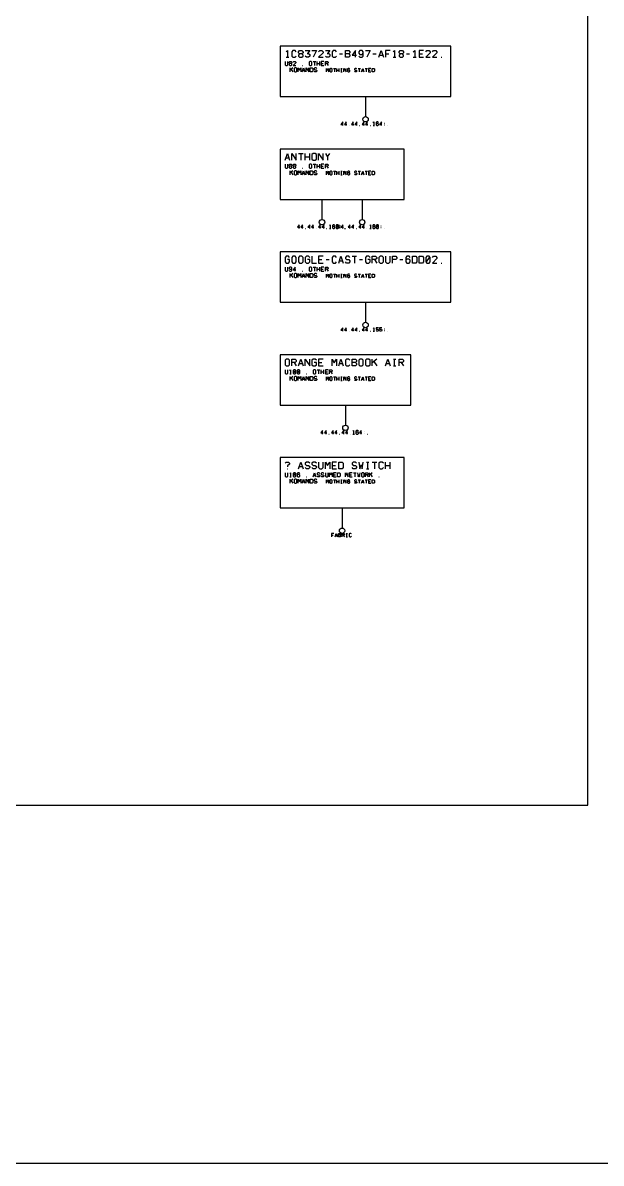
# Model space of a CAD drawing. Header units: millimetres. Extents: x 10 to 2534, y 10 to 1372.
# Drawn here: x 1199 to 1544, y 10 to 690 of the extents above; entities that cross this region are included whole.
import ezdxf

# ---------------------------------------------------------------- set-up
doc = ezdxf.new("R2010")
doc.units = ezdxf.units.MM
for name, color, linetype, lineweight in [('DEVICE', 7, 'CONTINUOUS', 25), ('GROUP', 6, 'CONTINUOUS', 25), ('LABEL', 8, 'CONTINUOUS', 25), ('PANE', 250, 'CONTINUOUS', 25), ('POINT', 4, 'CONTINUOUS', 25), ('PORT_BUS', 5, 'CONTINUOUS', 25), ('SHEET', 7, 'CONTINUOUS', 25)]:
    doc.layers.add(name, color=color, linetype=linetype, lineweight=lineweight)

msp = doc.modelspace()

# ---------------------------------------------------------------- linework, layer by layer
at = {"layer": 'DEVICE'}
for points in [[(1352.2, 646.4), (1454.2, 646.4), (1454.2, 676.4), (1352.2, 676.4)], [(1352.2, 585), (1426.2, 585), (1426.2, 615), (1352.2, 615)], [(1352.2, 523.6), (1454.2, 523.6), (1454.2, 553.6), (1352.2, 553.6)], [(1352.2, 462.2), (1430.2, 462.2), (1430.2, 492.2), (1352.2, 492.2)], [(1352.2, 400.8), (1426.2, 400.8), (1426.2, 430.8), (1352.2, 430.8)]]:
    msp.add_lwpolyline(points, close=True, dxfattribs=at)
at = {"layer": 'GROUP'}
msp.add_lwpolyline([(24, 223.4), (1535.9, 223.4), (1535.9, 1327.2), (24, 1327.2)], close=True, dxfattribs=at)
at = {"layer": 'LABEL'}
for points in [[(1355.2, 667.4), (1355.2, 665.4), (1355.6, 665), (1356.4, 665), (1356.8, 665.4), (1356.8, 667.4)], [(1355.733333, 673), (1356.533333, 673.8), (1356.533333, 669.8)], [(1355.733333, 669.8), (1357.333333, 669.8)], [(1358, 666.2), (1357.6, 666.6), (1357.6, 667), (1358, 667.4), (1358.8, 667.4), (1359.2, 667), (1359.2, 666.6), (1358.8, 666.2), (1358, 666.2), (1357.6, 665.8), (1357.6, 665.4), (1358, 665), (1358.8, 665), (1359.2, 665.4), (1359.2, 665.8), (1358.8, 666.2)], [(1361.866667, 673.133333), (1361.2, 673.8), (1359.866667, 673.8), (1359.2, 673.133333), (1359.2, 670.466667), (1359.866667, 669.8), (1361.2, 669.8), (1361.866667, 670.466667)], [(1360, 667), (1360.4, 667.4), (1361.2, 667.4), (1361.6, 667), (1361.6, 666.6), (1360, 665), (1361.6, 665)], [(1363.866667, 671.8), (1363.2, 672.466667), (1363.2, 673.133333), (1363.866667, 673.8), (1365.2, 673.8), (1365.866667, 673.133333), (1365.866667, 672.466667), (1365.2, 671.8), (1363.866667, 671.8), (1363.2, 671.133333), (1363.2, 670.466667), (1363.866667, 669.8), (1365.2, 669.8), (1365.866667, 670.466667), (1365.866667, 671.133333), (1365.2, 671.8)], [(1367.2, 673.8), (1369.866667, 673.8), (1368.533333, 672.066667)], [(1368.266667, 672.066667), (1369.2, 672.066667), (1369.866667, 671.4), (1369.866667, 670.466667), (1369.2, 669.8), (1367.866667, 669.8), (1367.2, 670.466667)], [(1370, 665), (1370.8, 665), (1371.2, 665.4), (1371.2, 667), (1370.8, 667.4), (1370, 667.4), (1369.6, 667), (1369.6, 665.4), (1370, 665)], [(1371.2, 673.8), (1373.866667, 673.8), (1372, 669.8)], [(1372, 667.4), (1373.6, 667.4)], [(1372.8, 667.4), (1372.8, 665)], [(1374.4, 665), (1374.4, 667.4)], [(1375.2, 673.133333), (1375.866667, 673.8), (1377.2, 673.8), (1377.866667, 673.133333), (1377.866667, 672.466667), (1375.2, 669.8), (1377.866667, 669.8)], [(1376, 665), (1376, 667.4)], [(1378.4, 667.4), (1376.8, 667.4), (1376.8, 665), (1378.4, 665)], [(1379.2, 673.8), (1381.866667, 673.8), (1380.533333, 672.066667)], [(1380.266667, 672.066667), (1381.2, 672.066667), (1381.866667, 671.4), (1381.866667, 670.466667), (1381.2, 669.8), (1379.866667, 669.8), (1379.2, 670.466667)], [(1379.2, 665), (1379.2, 667.4), (1380.4, 667.4), (1380.8, 667), (1380.8, 666.6), (1380.4, 666.2), (1379.2, 666.2)], [(1385.866667, 673.133333), (1385.2, 673.8), (1383.866667, 673.8), (1383.2, 673.133333), (1383.2, 670.466667), (1383.866667, 669.8), (1385.2, 669.8), (1385.866667, 670.466667)], [(1387.6, 671.8), (1389.466667, 671.8)], [(1391.2, 669.8), (1391.2, 673.8), (1393.2, 673.8), (1393.866667, 673.133333), (1393.866667, 672.466667), (1393.2, 671.8), (1391.2, 671.8)], [(1393.2, 671.8), (1393.866667, 671.133333), (1393.866667, 670.466667), (1393.2, 669.8), (1391.2, 669.8)], [(1397.2, 669.8), (1397.2, 673.8), (1395.2, 671), (1397.866667, 671)], [(1399.2, 670.466667), (1399.866667, 669.8), (1401.2, 669.8), (1401.866667, 670.466667), (1401.866667, 673.133333), (1401.2, 673.8), (1399.866667, 673.8), (1399.2, 673.133333), (1399.2, 672.2), (1399.866667, 671.533333), (1401.2, 671.533333), (1401.866667, 672.2)], [(1403.2, 673.8), (1405.866667, 673.8), (1404, 669.8)], [(1407.6, 671.8), (1409.466667, 671.8)], [(1411.2, 669.8), (1412.533333, 673.8), (1413.866667, 669.8)], [(1411.666667, 671.133333), (1413.4, 671.133333)], [(1417.866667, 673.8), (1415.2, 673.8), (1415.2, 669.8)], [(1415.2, 671.8), (1417.2, 671.8)], [(1419.733333, 673), (1420.533333, 673.8), (1420.533333, 669.8)], [(1419.733333, 669.8), (1421.333333, 669.8)], [(1423.866667, 671.8), (1423.2, 672.466667), (1423.2, 673.133333), (1423.866667, 673.8), (1425.2, 673.8), (1425.866667, 673.133333), (1425.866667, 672.466667), (1425.2, 671.8), (1423.866667, 671.8), (1423.2, 671.133333), (1423.2, 670.466667), (1423.866667, 669.8), (1425.2, 669.8), (1425.866667, 670.466667), (1425.866667, 671.133333), (1425.2, 671.8)], [(1427.6, 671.8), (1429.466667, 671.8)], [(1431.733333, 673), (1432.533333, 673.8), (1432.533333, 669.8)], [(1431.733333, 669.8), (1433.333333, 669.8)], [(1437.866667, 673.8), (1435.2, 673.8), (1435.2, 669.8), (1437.866667, 669.8)], [(1435.2, 671.8), (1437.2, 671.8)], [(1439.2, 673.133333), (1439.866667, 673.8), (1441.2, 673.8), (1441.866667, 673.133333), (1441.866667, 672.466667), (1439.2, 669.8), (1441.866667, 669.8)], [(1443.2, 673.133333), (1443.866667, 673.8), (1445.2, 673.8), (1445.866667, 673.133333), (1445.866667, 672.466667), (1443.2, 669.8), (1445.866667, 669.8)], [(1448.4, 669.8), (1448.666667, 669.8)], [(1365.52, 665), (1365.68, 665)], [(1374.4, 666.2), (1376, 666.2)], [(1376.8, 666.2), (1378, 666.2)], [(1380, 666.2), (1380.8, 665)], [(1389.55, 629.1), (1389.55, 631.2), (1388.5, 629.73), (1389.9, 629.73)], [(1391.65, 629.1), (1391.65, 631.2), (1390.6, 629.73), (1392, 629.73)], [(1393.33, 629.1), (1393.47, 629.1)], [(1395.85, 629.1), (1395.85, 631.2), (1394.8, 629.73), (1396.2, 629.73)], [(1397.95, 629.1), (1397.95, 631.2), (1396.9, 629.73), (1398.3, 629.73)], [(1399.63, 629.1), (1399.77, 629.1)], [(1402.15, 629.1), (1402.15, 631.2), (1401.1, 629.73), (1402.5, 629.73)], [(1404.25, 629.1), (1404.25, 631.2), (1403.2, 629.73), (1404.6, 629.73)], [(1405.93, 629.1), (1406.07, 629.1)], [(1407.68, 630.78), (1408.1, 631.2), (1408.1, 629.1)], [(1407.68, 629.1), (1408.52, 629.1)], [(1410.9, 630.85), (1410.55, 631.2), (1409.85, 631.2), (1409.5, 630.85), (1409.5, 629.45), (1409.85, 629.1), (1410.55, 629.1), (1410.9, 629.45), (1410.9, 629.94), (1410.55, 630.29), (1409.85, 630.29), (1409.5, 629.94)], [(1412.65, 629.1), (1412.65, 631.2), (1411.6, 629.73), (1413, 629.73)], [(1414.33, 630.57), (1414.47, 630.57)], [(1414.33, 629.52), (1414.47, 629.52)], [(1416.43, 629.1), (1416.57, 629.1)], [(1355.2, 608.4), (1356.533333, 612.4), (1357.866667, 608.4)], [(1355.2, 606), (1355.2, 604), (1355.6, 603.6), (1356.4, 603.6), (1356.8, 604), (1356.8, 606)], [(1355.666667, 609.733333), (1357.4, 609.733333)], [(1358, 604.8), (1357.6, 605.2), (1357.6, 605.6), (1358, 606), (1358.8, 606), (1359.2, 605.6), (1359.2, 605.2), (1358.8, 604.8), (1358, 604.8), (1357.6, 604.4), (1357.6, 604), (1358, 603.6), (1358.8, 603.6), (1359.2, 604), (1359.2, 604.4), (1358.8, 604.8)], [(1359.2, 608.4), (1359.2, 612.4), (1361.866667, 608.4), (1361.866667, 612.4)], [(1360.4, 604.8), (1360, 605.2), (1360, 605.6), (1360.4, 606), (1361.2, 606), (1361.6, 605.6), (1361.6, 605.2), (1361.2, 604.8), (1360.4, 604.8), (1360, 604.4), (1360, 604), (1360.4, 603.6), (1361.2, 603.6), (1361.6, 604), (1361.6, 604.4), (1361.2, 604.8)], [(1363.2, 612.4), (1365.866667, 612.4)], [(1364.533333, 612.4), (1364.533333, 608.4)], [(1367.2, 608.4), (1367.2, 612.4)], [(1367.2, 610.4), (1369.866667, 610.4)], [(1370, 603.6), (1370.8, 603.6), (1371.2, 604), (1371.2, 605.6), (1370.8, 606), (1370, 606), (1369.6, 605.6), (1369.6, 604), (1370, 603.6)], [(1369.866667, 608.4), (1369.866667, 612.4)], [(1371.866667, 608.4), (1373.2, 608.4), (1373.866667, 609.066667), (1373.866667, 611.733333), (1373.2, 612.4), (1371.866667, 612.4), (1371.2, 611.733333), (1371.2, 609.066667), (1371.866667, 608.4)], [(1372, 606), (1373.6, 606)], [(1372.8, 606), (1372.8, 603.6)], [(1374.4, 603.6), (1374.4, 606)], [(1375.2, 608.4), (1375.2, 612.4), (1377.866667, 608.4), (1377.866667, 612.4)], [(1376, 603.6), (1376, 606)], [(1378.4, 606), (1376.8, 606), (1376.8, 603.6), (1378.4, 603.6)], [(1379.2, 612.4), (1380.533333, 610.4), (1381.866667, 612.4)], [(1379.2, 603.6), (1379.2, 606), (1380.4, 606), (1380.8, 605.6), (1380.8, 605.2), (1380.4, 604.8), (1379.2, 604.8)], [(1380.533333, 610.4), (1380.533333, 608.4)], [(1365.52, 603.6), (1365.68, 603.6)], [(1374.4, 604.8), (1376, 604.8)], [(1376.8, 604.8), (1378, 604.8)], [(1380, 604.8), (1380.8, 603.6)], [(1363.55, 567.7), (1363.55, 569.8), (1362.5, 568.33), (1363.9, 568.33)], [(1365.65, 567.7), (1365.65, 569.8), (1364.6, 568.33), (1366, 568.33)], [(1367.33, 567.7), (1367.47, 567.7)], [(1369.85, 567.7), (1369.85, 569.8), (1368.8, 568.33), (1370.2, 568.33)], [(1371.95, 567.7), (1371.95, 569.8), (1370.9, 568.33), (1372.3, 568.33)], [(1373.63, 567.7), (1373.77, 567.7)], [(1376.15, 567.7), (1376.15, 569.8), (1375.1, 568.33), (1376.5, 568.33)], [(1378.25, 567.7), (1378.25, 569.8), (1377.2, 568.33), (1378.6, 568.33)], [(1379.93, 567.7), (1380.07, 567.7)], [(1381.68, 569.38), (1382.1, 569.8), (1382.1, 567.7)], [(1381.68, 567.7), (1382.52, 567.7)], [(1384.9, 569.45), (1384.55, 569.8), (1383.85, 569.8), (1383.5, 569.45), (1383.5, 568.05), (1383.85, 567.7), (1384.55, 567.7), (1384.9, 568.05), (1384.9, 568.54), (1384.55, 568.89), (1383.85, 568.89), (1383.5, 568.54)], [(1385.95, 567.7), (1386.65, 567.7), (1387, 568.05), (1387, 569.45), (1386.65, 569.8), (1385.95, 569.8), (1385.6, 569.45), (1385.6, 568.05), (1385.95, 567.7)], [(1385.81, 568.12), (1386.79, 569.38)], [(1387.55, 567.7), (1387.55, 569.8), (1386.5, 568.33), (1387.9, 568.33)], [(1388.33, 569.17), (1388.47, 569.17)], [(1388.33, 568.12), (1388.47, 568.12)], [(1389.65, 567.7), (1389.65, 569.8), (1388.6, 568.33), (1390, 568.33)], [(1390.43, 567.7), (1390.57, 567.7)], [(1391.33, 567.7), (1391.47, 567.7)], [(1393.85, 567.7), (1393.85, 569.8), (1392.8, 568.33), (1394.2, 568.33)], [(1395.95, 567.7), (1395.95, 569.8), (1394.9, 568.33), (1396.3, 568.33)], [(1397.63, 567.7), (1397.77, 567.7)], [(1400.15, 567.7), (1400.15, 569.8), (1399.1, 568.33), (1400.5, 568.33)], [(1402.25, 567.7), (1402.25, 569.8), (1401.2, 568.33), (1402.6, 568.33)], [(1403.93, 567.7), (1404.07, 567.7)], [(1405.68, 569.38), (1406.1, 569.8), (1406.1, 567.7)], [(1405.68, 567.7), (1406.52, 567.7)], [(1408.9, 569.45), (1408.55, 569.8), (1407.85, 569.8), (1407.5, 569.45), (1407.5, 568.05), (1407.85, 567.7), (1408.55, 567.7), (1408.9, 568.05), (1408.9, 568.54), (1408.55, 568.89), (1407.85, 568.89), (1407.5, 568.54)], [(1409.95, 567.7), (1410.65, 567.7), (1411, 568.05), (1411, 569.45), (1410.65, 569.8), (1409.95, 569.8), (1409.6, 569.45), (1409.6, 568.05), (1409.95, 567.7)], [(1409.81, 568.12), (1410.79, 569.38)], [(1412.33, 569.17), (1412.47, 569.17)], [(1412.33, 568.12), (1412.47, 568.12)], [(1414.43, 567.7), (1414.57, 567.7)], [(1357.866667, 550.333333), (1357.2, 551), (1355.866667, 551), (1355.2, 550.333333), (1355.2, 547.666667), (1355.866667, 547), (1357.2, 547), (1357.866667, 547.666667), (1357.866667, 549), (1356.533333, 549)], [(1359.866667, 547), (1361.2, 547), (1361.866667, 547.666667), (1361.866667, 550.333333), (1361.2, 551), (1359.866667, 551), (1359.2, 550.333333), (1359.2, 547.666667), (1359.866667, 547)], [(1363.866667, 547), (1365.2, 547), (1365.866667, 547.666667), (1365.866667, 550.333333), (1365.2, 551), (1363.866667, 551), (1363.2, 550.333333), (1363.2, 547.666667), (1363.866667, 547)], [(1369.866667, 550.333333), (1369.2, 551), (1367.866667, 551), (1367.2, 550.333333), (1367.2, 547.666667), (1367.866667, 547), (1369.2, 547), (1369.866667, 547.666667), (1369.866667, 549), (1368.533333, 549)], [(1371.2, 551), (1371.2, 547), (1373.866667, 547)], [(1377.866667, 551), (1375.2, 551), (1375.2, 547), (1377.866667, 547)], [(1375.2, 549), (1377.2, 549)], [(1379.6, 549), (1381.466667, 549)], [(1385.866667, 550.333333), (1385.2, 551), (1383.866667, 551), (1383.2, 550.333333), (1383.2, 547.666667), (1383.866667, 547), (1385.2, 547), (1385.866667, 547.666667)], [(1387.2, 547), (1388.533333, 551), (1389.866667, 547)], [(1387.666667, 548.333333), (1389.4, 548.333333)], [(1393.866667, 550.333333), (1393.2, 551), (1391.866667, 551), (1391.2, 550.333333), (1391.2, 549.666667), (1391.866667, 549), (1393.2, 549), (1393.866667, 548.333333), (1393.866667, 547.666667), (1393.2, 547), (1391.866667, 547), (1391.2, 547.666667)], [(1395.2, 551), (1397.866667, 551)], [(1396.533333, 551), (1396.533333, 547)], [(1399.6, 549), (1401.466667, 549)], [(1405.866667, 550.333333), (1405.2, 551), (1403.866667, 551), (1403.2, 550.333333), (1403.2, 547.666667), (1403.866667, 547), (1405.2, 547), (1405.866667, 547.666667), (1405.866667, 549), (1404.533333, 549)], [(1407.2, 547), (1407.2, 551), (1409.2, 551), (1409.866667, 550.333333), (1409.866667, 549.666667), (1409.2, 549), (1407.2, 549)], [(1408.533333, 549), (1409.866667, 547)], [(1411.866667, 547), (1413.2, 547), (1413.866667, 547.666667), (1413.866667, 550.333333), (1413.2, 551), (1411.866667, 551), (1411.2, 550.333333), (1411.2, 547.666667), (1411.866667, 547)], [(1415.2, 551), (1415.2, 547.666667), (1415.866667, 547), (1417.2, 547), (1417.866667, 547.666667), (1417.866667, 551)], [(1419.2, 547), (1419.2, 551), (1421.2, 551), (1421.866667, 550.333333), (1421.866667, 549.666667), (1421.2, 549), (1419.2, 549)], [(1423.6, 549), (1425.466667, 549)], [(1429.866667, 550.333333), (1429.2, 551), (1427.866667, 551), (1427.2, 550.333333), (1427.2, 547.666667), (1427.866667, 547), (1429.2, 547), (1429.866667, 547.666667), (1429.866667, 548.6), (1429.2, 549.266667), (1427.866667, 549.266667), (1427.2, 548.6)], [(1431.2, 547), (1431.2, 551), (1433.2, 551), (1433.866667, 550.333333), (1433.866667, 547.666667), (1433.2, 547), (1431.2, 547)], [(1435.2, 547), (1435.2, 551), (1437.2, 551), (1437.866667, 550.333333), (1437.866667, 547.666667), (1437.2, 547), (1435.2, 547)], [(1439.866667, 547), (1441.2, 547), (1441.866667, 547.666667), (1441.866667, 550.333333), (1441.2, 551), (1439.866667, 551), (1439.2, 550.333333), (1439.2, 547.666667), (1439.866667, 547)], [(1439.6, 547.8), (1441.466667, 550.2)], [(1443.2, 550.333333), (1443.866667, 551), (1445.2, 551), (1445.866667, 550.333333), (1445.866667, 549.666667), (1443.2, 547), (1445.866667, 547)], [(1448.4, 547), (1448.666667, 547)], [(1355.2, 544.6), (1355.2, 542.6), (1355.6, 542.2), (1356.4, 542.2), (1356.8, 542.6), (1356.8, 544.6)], [(1357.6, 542.6), (1358, 542.2), (1358.8, 542.2), (1359.2, 542.6), (1359.2, 544.2), (1358.8, 544.6), (1358, 544.6), (1357.6, 544.2), (1357.6, 543.64), (1358, 543.24), (1358.8, 543.24), (1359.2, 543.64)], [(1361.2, 542.2), (1361.2, 544.6), (1360, 542.92), (1361.6, 542.92)], [(1365.52, 542.2), (1365.68, 542.2)], [(1370, 542.2), (1370.8, 542.2), (1371.2, 542.6), (1371.2, 544.2), (1370.8, 544.6), (1370, 544.6), (1369.6, 544.2), (1369.6, 542.6), (1370, 542.2)], [(1372, 544.6), (1373.6, 544.6)], [(1372.8, 544.6), (1372.8, 542.2)], [(1374.4, 542.2), (1374.4, 544.6)], [(1374.4, 543.4), (1376, 543.4)], [(1376, 542.2), (1376, 544.6)], [(1378.4, 544.6), (1376.8, 544.6), (1376.8, 542.2), (1378.4, 542.2)], [(1376.8, 543.4), (1378, 543.4)], [(1379.2, 542.2), (1379.2, 544.6), (1380.4, 544.6), (1380.8, 544.2), (1380.8, 543.8), (1380.4, 543.4), (1379.2, 543.4)], [(1380, 543.4), (1380.8, 542.2)], [(1389.55, 506.3), (1389.55, 508.4), (1388.5, 506.93), (1389.9, 506.93)], [(1391.65, 506.3), (1391.65, 508.4), (1390.6, 506.93), (1392, 506.93)], [(1393.33, 506.3), (1393.47, 506.3)], [(1395.85, 506.3), (1395.85, 508.4), (1394.8, 506.93), (1396.2, 506.93)], [(1397.95, 506.3), (1397.95, 508.4), (1396.9, 506.93), (1398.3, 506.93)], [(1399.63, 506.3), (1399.77, 506.3)], [(1402.15, 506.3), (1402.15, 508.4), (1401.1, 506.93), (1402.5, 506.93)], [(1404.25, 506.3), (1404.25, 508.4), (1403.2, 506.93), (1404.6, 506.93)], [(1405.93, 506.3), (1406.07, 506.3)], [(1407.68, 507.98), (1408.1, 508.4), (1408.1, 506.3)], [(1407.68, 506.3), (1408.52, 506.3)], [(1410.9, 508.4), (1409.5, 508.4), (1409.5, 507.42), (1410.55, 507.42), (1410.9, 507.07), (1410.9, 506.65), (1410.55, 506.3), (1409.85, 506.3), (1409.5, 506.65)], [(1413, 508.4), (1411.6, 508.4), (1411.6, 507.42), (1412.65, 507.42), (1413, 507.07), (1413, 506.65), (1412.65, 506.3), (1411.95, 506.3), (1411.6, 506.65)], [(1414.33, 507.77), (1414.47, 507.77)], [(1414.33, 506.72), (1414.47, 506.72)], [(1416.43, 506.3), (1416.57, 506.3)], [(1355.866667, 485.6), (1357.2, 485.6), (1357.866667, 486.266667), (1357.866667, 488.933333), (1357.2, 489.6), (1355.866667, 489.6), (1355.2, 488.933333), (1355.2, 486.266667), (1355.866667, 485.6)], [(1359.2, 485.6), (1359.2, 489.6), (1361.2, 489.6), (1361.866667, 488.933333), (1361.866667, 488.266667), (1361.2, 487.6), (1359.2, 487.6)], [(1360.533333, 487.6), (1361.866667, 485.6)], [(1363.2, 485.6), (1364.533333, 489.6), (1365.866667, 485.6)], [(1363.666667, 486.933333), (1365.4, 486.933333)], [(1367.2, 485.6), (1367.2, 489.6), (1369.866667, 485.6), (1369.866667, 489.6)], [(1373.866667, 488.933333), (1373.2, 489.6), (1371.866667, 489.6), (1371.2, 488.933333), (1371.2, 486.266667), (1371.866667, 485.6), (1373.2, 485.6), (1373.866667, 486.266667), (1373.866667, 487.6), (1372.533333, 487.6)], [(1377.866667, 489.6), (1375.2, 489.6), (1375.2, 485.6), (1377.866667, 485.6)], [(1375.2, 487.6), (1377.2, 487.6)], [(1383.2, 485.6), (1383.2, 489.6), (1384.533333, 487.466667), (1385.866667, 489.6), (1385.866667, 485.6)], [(1387.2, 485.6), (1388.533333, 489.6), (1389.866667, 485.6)], [(1387.666667, 486.933333), (1389.4, 486.933333)], [(1393.866667, 488.933333), (1393.2, 489.6), (1391.866667, 489.6), (1391.2, 488.933333), (1391.2, 486.266667), (1391.866667, 485.6), (1393.2, 485.6), (1393.866667, 486.266667)], [(1395.2, 485.6), (1395.2, 489.6), (1397.2, 489.6), (1397.866667, 488.933333), (1397.866667, 488.266667), (1397.2, 487.6), (1395.2, 487.6)], [(1397.2, 487.6), (1397.866667, 486.933333), (1397.866667, 486.266667), (1397.2, 485.6), (1395.2, 485.6)], [(1399.866667, 485.6), (1401.2, 485.6), (1401.866667, 486.266667), (1401.866667, 488.933333), (1401.2, 489.6), (1399.866667, 489.6), (1399.2, 488.933333), (1399.2, 486.266667), (1399.866667, 485.6)], [(1403.866667, 485.6), (1405.2, 485.6), (1405.866667, 486.266667), (1405.866667, 488.933333), (1405.2, 489.6), (1403.866667, 489.6), (1403.2, 488.933333), (1403.2, 486.266667), (1403.866667, 485.6)], [(1407.2, 485.6), (1407.2, 489.6)], [(1409.866667, 489.6), (1407.2, 487.333333)], [(1408.133333, 488.133333), (1409.866667, 485.6)], [(1415.2, 485.6), (1416.533333, 489.6), (1417.866667, 485.6)], [(1415.666667, 486.933333), (1417.4, 486.933333)], [(1419.866667, 489.6), (1421.2, 489.6)], [(1419.866667, 485.6), (1421.2, 485.6)], [(1420.533333, 485.6), (1420.533333, 489.6)], [(1423.2, 485.6), (1423.2, 489.6), (1425.2, 489.6), (1425.866667, 488.933333), (1425.866667, 488.266667), (1425.2, 487.6), (1423.2, 487.6)], [(1424.533333, 487.6), (1425.866667, 485.6)], [(1355.2, 483.2), (1355.2, 481.2), (1355.6, 480.8), (1356.4, 480.8), (1356.8, 481.2), (1356.8, 483.2)], [(1357.92, 482.72), (1358.4, 483.2), (1358.4, 480.8)], [(1357.92, 480.8), (1358.88, 480.8)], [(1360.4, 480.8), (1361.2, 480.8), (1361.6, 481.2), (1361.6, 482.8), (1361.2, 483.2), (1360.4, 483.2), (1360, 482.8), (1360, 481.2), (1360.4, 480.8)], [(1360.24, 481.28), (1361.36, 482.72)], [(1362.8, 480.8), (1363.6, 480.8), (1364, 481.2), (1364, 482.8), (1363.6, 483.2), (1362.8, 483.2), (1362.4, 482.8), (1362.4, 481.2), (1362.8, 480.8)], [(1362.64, 481.28), (1363.76, 482.72)], [(1367.92, 480.8), (1368.08, 480.8)], [(1372.4, 480.8), (1373.2, 480.8), (1373.6, 481.2), (1373.6, 482.8), (1373.2, 483.2), (1372.4, 483.2), (1372, 482.8), (1372, 481.2), (1372.4, 480.8)], [(1374.4, 483.2), (1376, 483.2)], [(1375.2, 483.2), (1375.2, 480.8)], [(1376.8, 480.8), (1376.8, 483.2)], [(1376.8, 482), (1378.4, 482)], [(1378.4, 480.8), (1378.4, 483.2)], [(1380.8, 483.2), (1379.2, 483.2), (1379.2, 480.8), (1380.8, 480.8)], [(1379.2, 482), (1380.4, 482)], [(1381.6, 480.8), (1381.6, 483.2), (1382.8, 483.2), (1383.2, 482.8), (1383.2, 482.4), (1382.8, 482), (1381.6, 482)], [(1382.4, 482), (1383.2, 480.8)], [(1377.55, 444.9), (1377.55, 447), (1376.5, 445.53), (1377.9, 445.53)], [(1379.65, 444.9), (1379.65, 447), (1378.6, 445.53), (1380, 445.53)], [(1381.33, 444.9), (1381.47, 444.9)], [(1383.85, 444.9), (1383.85, 447), (1382.8, 445.53), (1384.2, 445.53)], [(1385.95, 444.9), (1385.95, 447), (1384.9, 445.53), (1386.3, 445.53)], [(1387.63, 444.9), (1387.77, 444.9)], [(1390.15, 444.9), (1390.15, 447), (1389.1, 445.53), (1390.5, 445.53)], [(1392.25, 444.9), (1392.25, 447), (1391.2, 445.53), (1392.6, 445.53)], [(1393.93, 444.9), (1394.07, 444.9)], [(1395.68, 446.58), (1396.1, 447), (1396.1, 444.9)], [(1395.68, 444.9), (1396.52, 444.9)], [(1398.9, 446.65), (1398.55, 447), (1397.85, 447), (1397.5, 446.65), (1397.5, 445.25), (1397.85, 444.9), (1398.55, 444.9), (1398.9, 445.25), (1398.9, 445.74), (1398.55, 446.09), (1397.85, 446.09), (1397.5, 445.74)], [(1400.65, 444.9), (1400.65, 447), (1399.6, 445.53), (1401, 445.53)], [(1402.33, 446.37), (1402.47, 446.37)], [(1402.33, 445.32), (1402.47, 445.32)], [(1404.43, 444.9), (1404.57, 444.9)], [(1355.2, 427.533333), (1355.866667, 428.2), (1357.2, 428.2), (1357.866667, 427.533333), (1357.866667, 426.866667), (1356.533333, 425.933333), (1356.533333, 425.4)], [(1356.4, 424.2), (1356.666667, 424.2)], [(1363.2, 424.2), (1364.533333, 428.2), (1365.866667, 424.2)], [(1363.666667, 425.533333), (1365.4, 425.533333)], [(1369.866667, 427.533333), (1369.2, 428.2), (1367.866667, 428.2), (1367.2, 427.533333), (1367.2, 426.866667), (1367.866667, 426.2), (1369.2, 426.2), (1369.866667, 425.533333), (1369.866667, 424.866667), (1369.2, 424.2), (1367.866667, 424.2), (1367.2, 424.866667)], [(1373.866667, 427.533333), (1373.2, 428.2), (1371.866667, 428.2), (1371.2, 427.533333), (1371.2, 426.866667), (1371.866667, 426.2), (1373.2, 426.2), (1373.866667, 425.533333), (1373.866667, 424.866667), (1373.2, 424.2), (1371.866667, 424.2), (1371.2, 424.866667)], [(1375.2, 428.2), (1375.2, 424.866667), (1375.866667, 424.2), (1377.2, 424.2), (1377.866667, 424.866667), (1377.866667, 428.2)], [(1379.2, 424.2), (1379.2, 428.2), (1380.533333, 426.066667), (1381.866667, 428.2), (1381.866667, 424.2)], [(1385.866667, 428.2), (1383.2, 428.2), (1383.2, 424.2), (1385.866667, 424.2)], [(1383.2, 426.2), (1385.2, 426.2)], [(1387.2, 424.2), (1387.2, 428.2), (1389.2, 428.2), (1389.866667, 427.533333), (1389.866667, 424.866667), (1389.2, 424.2), (1387.2, 424.2)], [(1397.866667, 427.533333), (1397.2, 428.2), (1395.866667, 428.2), (1395.2, 427.533333), (1395.2, 426.866667), (1395.866667, 426.2), (1397.2, 426.2), (1397.866667, 425.533333), (1397.866667, 424.866667), (1397.2, 424.2), (1395.866667, 424.2), (1395.2, 424.866667)], [(1399.2, 428.2), (1399.866667, 424.2), (1400.533333, 426.6), (1401.2, 424.2), (1401.866667, 428.2)], [(1403.866667, 428.2), (1405.2, 428.2)], [(1403.866667, 424.2), (1405.2, 424.2)], [(1404.533333, 424.2), (1404.533333, 428.2)], [(1407.2, 428.2), (1409.866667, 428.2)], [(1408.533333, 428.2), (1408.533333, 424.2)], [(1413.866667, 427.533333), (1413.2, 428.2), (1411.866667, 428.2), (1411.2, 427.533333), (1411.2, 424.866667), (1411.866667, 424.2), (1413.2, 424.2), (1413.866667, 424.866667)], [(1415.2, 424.2), (1415.2, 428.2)], [(1415.2, 426.2), (1417.866667, 426.2)], [(1417.866667, 424.2), (1417.866667, 428.2)], [(1355.2, 421.8), (1355.2, 419.8), (1355.6, 419.4), (1356.4, 419.4), (1356.8, 419.8), (1356.8, 421.8)], [(1357.92, 421.32), (1358.4, 421.8), (1358.4, 419.4)], [(1357.92, 419.4), (1358.88, 419.4)], [(1360.4, 419.4), (1361.2, 419.4), (1361.6, 419.8), (1361.6, 421.4), (1361.2, 421.8), (1360.4, 421.8), (1360, 421.4), (1360, 419.8), (1360.4, 419.4)], [(1360.24, 419.88), (1361.36, 421.32)], [(1364, 421.4), (1363.6, 421.8), (1362.8, 421.8), (1362.4, 421.4), (1362.4, 419.8), (1362.8, 419.4), (1363.6, 419.4), (1364, 419.8), (1364, 420.36), (1363.6, 420.76), (1362.8, 420.76), (1362.4, 420.36)], [(1367.92, 419.4), (1368.08, 419.4)], [(1372, 419.4), (1372.8, 421.8), (1373.6, 419.4)], [(1372.28, 420.2), (1373.32, 420.2)], [(1376, 421.4), (1375.6, 421.8), (1374.8, 421.8), (1374.4, 421.4), (1374.4, 421), (1374.8, 420.6), (1375.6, 420.6), (1376, 420.2), (1376, 419.8), (1375.6, 419.4), (1374.8, 419.4), (1374.4, 419.8)], [(1378.4, 421.4), (1378, 421.8), (1377.2, 421.8), (1376.8, 421.4), (1376.8, 421), (1377.2, 420.6), (1378, 420.6), (1378.4, 420.2), (1378.4, 419.8), (1378, 419.4), (1377.2, 419.4), (1376.8, 419.8)], [(1379.2, 421.8), (1379.2, 419.8), (1379.6, 419.4), (1380.4, 419.4), (1380.8, 419.8), (1380.8, 421.8)], [(1381.6, 419.4), (1381.6, 421.8), (1382.4, 420.52), (1383.2, 421.8), (1383.2, 419.4)], [(1385.6, 421.8), (1384, 421.8), (1384, 419.4), (1385.6, 419.4)], [(1384, 420.6), (1385.2, 420.6)], [(1386.4, 419.4), (1386.4, 421.8), (1387.6, 421.8), (1388, 421.4), (1388, 419.8), (1387.6, 419.4), (1386.4, 419.4)], [(1391.2, 419.4), (1391.2, 421.8), (1392.8, 419.4), (1392.8, 421.8)], [(1395.2, 421.8), (1393.6, 421.8), (1393.6, 419.4), (1395.2, 419.4)], [(1393.6, 420.6), (1394.8, 420.6)], [(1396, 421.8), (1397.6, 421.8)], [(1396.8, 421.8), (1396.8, 419.4)], [(1398.4, 421.8), (1398.8, 419.4), (1399.2, 420.84), (1399.6, 419.4), (1400, 421.8)], [(1401.2, 419.4), (1402, 419.4), (1402.4, 419.8), (1402.4, 421.4), (1402, 421.8), (1401.2, 421.8), (1400.8, 421.4), (1400.8, 419.8), (1401.2, 419.4)], [(1403.2, 419.4), (1403.2, 421.8), (1404.4, 421.8), (1404.8, 421.4), (1404.8, 421), (1404.4, 420.6), (1403.2, 420.6)], [(1404, 420.6), (1404.8, 419.4)], [(1405.6, 419.4), (1405.6, 421.8)], [(1407.2, 421.8), (1405.6, 420.44)], [(1406.16, 420.92), (1407.2, 419.4)], [(1411.12, 419.4), (1411.28, 419.4)], [(1384.3, 385.6), (1382.9, 385.6), (1382.9, 383.5)], [(1382.9, 384.55), (1383.95, 384.55)], [(1385, 383.5), (1385.7, 385.6), (1386.4, 383.5)], [(1385.245, 384.2), (1386.155, 384.2)], [(1387.1, 383.5), (1387.1, 385.6), (1388.15, 385.6), (1388.5, 385.25), (1388.5, 384.9), (1388.15, 384.55), (1387.1, 384.55)], [(1388.15, 384.55), (1388.5, 384.2), (1388.5, 383.85), (1388.15, 383.5), (1387.1, 383.5)], [(1389.2, 383.5), (1389.2, 385.6), (1390.25, 385.6), (1390.6, 385.25), (1390.6, 384.9), (1390.25, 384.55), (1389.2, 384.55)], [(1389.9, 384.55), (1390.6, 383.5)], [(1391.65, 385.6), (1392.35, 385.6)], [(1391.65, 383.5), (1392.35, 383.5)], [(1392, 383.5), (1392, 385.6)], [(1394.8, 385.25), (1394.45, 385.6), (1393.75, 385.6), (1393.4, 385.25), (1393.4, 383.85), (1393.75, 383.5), (1394.45, 383.5), (1394.8, 383.85)]]:
    msp.add_lwpolyline(points, dxfattribs=at)
at = {"layer": 'PANE'}
for points in [[(1358.2, 661.1), (1358.2, 663.5)], [(1359.8, 663.5), (1358.2, 662.14)], [(1358.76, 662.62), (1359.8, 661.1)], [(1361, 661.1), (1361.8, 661.1), (1362.2, 661.5), (1362.2, 663.1), (1361.8, 663.5), (1361, 663.5), (1360.6, 663.1), (1360.6, 661.5), (1361, 661.1)], [(1363, 661.1), (1363, 663.5), (1363.8, 662.22), (1364.6, 663.5), (1364.6, 661.1)], [(1365.4, 661.1), (1366.2, 663.5), (1367, 661.1)], [(1365.68, 661.9), (1366.72, 661.9)], [(1367.8, 661.1), (1367.8, 663.5), (1369.4, 661.1), (1369.4, 663.5)], [(1370.2, 661.1), (1370.2, 663.5), (1371.4, 663.5), (1371.8, 663.1), (1371.8, 661.5), (1371.4, 661.1), (1370.2, 661.1)], [(1374.2, 663.1), (1373.8, 663.5), (1373, 663.5), (1372.6, 663.1), (1372.6, 662.7), (1373, 662.3), (1373.8, 662.3), (1374.2, 661.9), (1374.2, 661.5), (1373.8, 661.1), (1373, 661.1), (1372.6, 661.5)], [(1379.8, 661.1), (1379.8, 663.2), (1381.2, 661.1), (1381.2, 663.2)], [(1382.25, 661.1), (1382.95, 661.1), (1383.3, 661.45), (1383.3, 662.85), (1382.95, 663.2), (1382.25, 663.2), (1381.9, 662.85), (1381.9, 661.45), (1382.25, 661.1)], [(1384, 663.2), (1385.4, 663.2)], [(1384.7, 663.2), (1384.7, 661.1)], [(1386.1, 661.1), (1386.1, 663.2)], [(1386.1, 662.15), (1387.5, 662.15)], [(1387.5, 661.1), (1387.5, 663.2)], [(1388.55, 663.2), (1389.25, 663.2)], [(1388.55, 661.1), (1389.25, 661.1)], [(1388.9, 661.1), (1388.9, 663.2)], [(1390.3, 661.1), (1390.3, 663.2), (1391.7, 661.1), (1391.7, 663.2)], [(1393.8, 662.85), (1393.45, 663.2), (1392.75, 663.2), (1392.4, 662.85), (1392.4, 661.45), (1392.75, 661.1), (1393.45, 661.1), (1393.8, 661.45), (1393.8, 662.15), (1393.1, 662.15)], [(1398, 662.85), (1397.65, 663.2), (1396.95, 663.2), (1396.6, 662.85), (1396.6, 662.5), (1396.95, 662.15), (1397.65, 662.15), (1398, 661.8), (1398, 661.45), (1397.65, 661.1), (1396.95, 661.1), (1396.6, 661.45)], [(1398.7, 663.2), (1400.1, 663.2)], [(1399.4, 663.2), (1399.4, 661.1)], [(1400.8, 661.1), (1401.5, 663.2), (1402.2, 661.1)], [(1401.045, 661.8), (1401.955, 661.8)], [(1402.9, 663.2), (1404.3, 663.2)], [(1403.6, 663.2), (1403.6, 661.1)], [(1406.4, 663.2), (1405, 663.2), (1405, 661.1), (1406.4, 661.1)], [(1405, 662.15), (1406.05, 662.15)], [(1407.1, 661.1), (1407.1, 663.2), (1408.15, 663.2), (1408.5, 662.85), (1408.5, 661.45), (1408.15, 661.1), (1407.1, 661.1)], [(1358.2, 599.7), (1358.2, 602.1)], [(1359.8, 602.1), (1358.2, 600.74)], [(1358.76, 601.22), (1359.8, 599.7)], [(1361, 599.7), (1361.8, 599.7), (1362.2, 600.1), (1362.2, 601.7), (1361.8, 602.1), (1361, 602.1), (1360.6, 601.7), (1360.6, 600.1), (1361, 599.7)], [(1363, 599.7), (1363, 602.1), (1363.8, 600.82), (1364.6, 602.1), (1364.6, 599.7)], [(1365.4, 599.7), (1366.2, 602.1), (1367, 599.7)], [(1365.68, 600.5), (1366.72, 600.5)], [(1367.8, 599.7), (1367.8, 602.1), (1369.4, 599.7), (1369.4, 602.1)], [(1370.2, 599.7), (1370.2, 602.1), (1371.4, 602.1), (1371.8, 601.7), (1371.8, 600.1), (1371.4, 599.7), (1370.2, 599.7)], [(1374.2, 601.7), (1373.8, 602.1), (1373, 602.1), (1372.6, 601.7), (1372.6, 601.3), (1373, 600.9), (1373.8, 600.9), (1374.2, 600.5), (1374.2, 600.1), (1373.8, 599.7), (1373, 599.7), (1372.6, 600.1)], [(1379.8, 599.7), (1379.8, 601.8), (1381.2, 599.7), (1381.2, 601.8)], [(1382.25, 599.7), (1382.95, 599.7), (1383.3, 600.05), (1383.3, 601.45), (1382.95, 601.8), (1382.25, 601.8), (1381.9, 601.45), (1381.9, 600.05), (1382.25, 599.7)], [(1384, 601.8), (1385.4, 601.8)], [(1384.7, 601.8), (1384.7, 599.7)], [(1386.1, 599.7), (1386.1, 601.8)], [(1386.1, 600.75), (1387.5, 600.75)], [(1387.5, 599.7), (1387.5, 601.8)], [(1388.55, 601.8), (1389.25, 601.8)], [(1388.55, 599.7), (1389.25, 599.7)], [(1388.9, 599.7), (1388.9, 601.8)], [(1390.3, 599.7), (1390.3, 601.8), (1391.7, 599.7), (1391.7, 601.8)], [(1393.8, 601.45), (1393.45, 601.8), (1392.75, 601.8), (1392.4, 601.45), (1392.4, 600.05), (1392.75, 599.7), (1393.45, 599.7), (1393.8, 600.05), (1393.8, 600.75), (1393.1, 600.75)], [(1398, 601.45), (1397.65, 601.8), (1396.95, 601.8), (1396.6, 601.45), (1396.6, 601.1), (1396.95, 600.75), (1397.65, 600.75), (1398, 600.4), (1398, 600.05), (1397.65, 599.7), (1396.95, 599.7), (1396.6, 600.05)], [(1398.7, 601.8), (1400.1, 601.8)], [(1399.4, 601.8), (1399.4, 599.7)], [(1400.8, 599.7), (1401.5, 601.8), (1402.2, 599.7)], [(1401.045, 600.4), (1401.955, 600.4)], [(1402.9, 601.8), (1404.3, 601.8)], [(1403.6, 601.8), (1403.6, 599.7)], [(1406.4, 601.8), (1405, 601.8), (1405, 599.7), (1406.4, 599.7)], [(1405, 600.75), (1406.05, 600.75)], [(1407.1, 599.7), (1407.1, 601.8), (1408.15, 601.8), (1408.5, 601.45), (1408.5, 600.05), (1408.15, 599.7), (1407.1, 599.7)], [(1358.2, 538.3), (1358.2, 540.7)], [(1359.8, 540.7), (1358.2, 539.34)], [(1358.76, 539.82), (1359.8, 538.3)], [(1361, 538.3), (1361.8, 538.3), (1362.2, 538.7), (1362.2, 540.3), (1361.8, 540.7), (1361, 540.7), (1360.6, 540.3), (1360.6, 538.7), (1361, 538.3)], [(1363, 538.3), (1363, 540.7), (1363.8, 539.42), (1364.6, 540.7), (1364.6, 538.3)], [(1365.4, 538.3), (1366.2, 540.7), (1367, 538.3)], [(1365.68, 539.1), (1366.72, 539.1)], [(1367.8, 538.3), (1367.8, 540.7), (1369.4, 538.3), (1369.4, 540.7)], [(1370.2, 538.3), (1370.2, 540.7), (1371.4, 540.7), (1371.8, 540.3), (1371.8, 538.7), (1371.4, 538.3), (1370.2, 538.3)], [(1374.2, 540.3), (1373.8, 540.7), (1373, 540.7), (1372.6, 540.3), (1372.6, 539.9), (1373, 539.5), (1373.8, 539.5), (1374.2, 539.1), (1374.2, 538.7), (1373.8, 538.3), (1373, 538.3), (1372.6, 538.7)], [(1379.8, 538.3), (1379.8, 540.4), (1381.2, 538.3), (1381.2, 540.4)], [(1382.25, 538.3), (1382.95, 538.3), (1383.3, 538.65), (1383.3, 540.05), (1382.95, 540.4), (1382.25, 540.4), (1381.9, 540.05), (1381.9, 538.65), (1382.25, 538.3)], [(1384, 540.4), (1385.4, 540.4)], [(1384.7, 540.4), (1384.7, 538.3)], [(1386.1, 538.3), (1386.1, 540.4)], [(1386.1, 539.35), (1387.5, 539.35)], [(1387.5, 538.3), (1387.5, 540.4)], [(1388.55, 540.4), (1389.25, 540.4)], [(1388.55, 538.3), (1389.25, 538.3)], [(1388.9, 538.3), (1388.9, 540.4)], [(1390.3, 538.3), (1390.3, 540.4), (1391.7, 538.3), (1391.7, 540.4)], [(1393.8, 540.05), (1393.45, 540.4), (1392.75, 540.4), (1392.4, 540.05), (1392.4, 538.65), (1392.75, 538.3), (1393.45, 538.3), (1393.8, 538.65), (1393.8, 539.35), (1393.1, 539.35)], [(1398, 540.05), (1397.65, 540.4), (1396.95, 540.4), (1396.6, 540.05), (1396.6, 539.7), (1396.95, 539.35), (1397.65, 539.35), (1398, 539), (1398, 538.65), (1397.65, 538.3), (1396.95, 538.3), (1396.6, 538.65)], [(1398.7, 540.4), (1400.1, 540.4)], [(1399.4, 540.4), (1399.4, 538.3)], [(1400.8, 538.3), (1401.5, 540.4), (1402.2, 538.3)], [(1401.045, 539), (1401.955, 539)], [(1402.9, 540.4), (1404.3, 540.4)], [(1403.6, 540.4), (1403.6, 538.3)], [(1406.4, 540.4), (1405, 540.4), (1405, 538.3), (1406.4, 538.3)], [(1405, 539.35), (1406.05, 539.35)], [(1407.1, 538.3), (1407.1, 540.4), (1408.15, 540.4), (1408.5, 540.05), (1408.5, 538.65), (1408.15, 538.3), (1407.1, 538.3)], [(1358.2, 476.9), (1358.2, 479.3)], [(1359.8, 479.3), (1358.2, 477.94)], [(1358.76, 478.42), (1359.8, 476.9)], [(1361, 476.9), (1361.8, 476.9), (1362.2, 477.3), (1362.2, 478.9), (1361.8, 479.3), (1361, 479.3), (1360.6, 478.9), (1360.6, 477.3), (1361, 476.9)], [(1363, 476.9), (1363, 479.3), (1363.8, 478.02), (1364.6, 479.3), (1364.6, 476.9)], [(1365.4, 476.9), (1366.2, 479.3), (1367, 476.9)], [(1365.68, 477.7), (1366.72, 477.7)], [(1367.8, 476.9), (1367.8, 479.3), (1369.4, 476.9), (1369.4, 479.3)], [(1370.2, 476.9), (1370.2, 479.3), (1371.4, 479.3), (1371.8, 478.9), (1371.8, 477.3), (1371.4, 476.9), (1370.2, 476.9)], [(1374.2, 478.9), (1373.8, 479.3), (1373, 479.3), (1372.6, 478.9), (1372.6, 478.5), (1373, 478.1), (1373.8, 478.1), (1374.2, 477.7), (1374.2, 477.3), (1373.8, 476.9), (1373, 476.9), (1372.6, 477.3)], [(1379.8, 476.9), (1379.8, 479), (1381.2, 476.9), (1381.2, 479)], [(1382.25, 476.9), (1382.95, 476.9), (1383.3, 477.25), (1383.3, 478.65), (1382.95, 479), (1382.25, 479), (1381.9, 478.65), (1381.9, 477.25), (1382.25, 476.9)], [(1384, 479), (1385.4, 479)], [(1384.7, 479), (1384.7, 476.9)], [(1386.1, 476.9), (1386.1, 479)], [(1386.1, 477.95), (1387.5, 477.95)], [(1387.5, 476.9), (1387.5, 479)], [(1388.55, 479), (1389.25, 479)], [(1388.55, 476.9), (1389.25, 476.9)], [(1388.9, 476.9), (1388.9, 479)], [(1390.3, 476.9), (1390.3, 479), (1391.7, 476.9), (1391.7, 479)], [(1393.8, 478.65), (1393.45, 479), (1392.75, 479), (1392.4, 478.65), (1392.4, 477.25), (1392.75, 476.9), (1393.45, 476.9), (1393.8, 477.25), (1393.8, 477.95), (1393.1, 477.95)], [(1398, 478.65), (1397.65, 479), (1396.95, 479), (1396.6, 478.65), (1396.6, 478.3), (1396.95, 477.95), (1397.65, 477.95), (1398, 477.6), (1398, 477.25), (1397.65, 476.9), (1396.95, 476.9), (1396.6, 477.25)], [(1398.7, 479), (1400.1, 479)], [(1399.4, 479), (1399.4, 476.9)], [(1400.8, 476.9), (1401.5, 479), (1402.2, 476.9)], [(1401.045, 477.6), (1401.955, 477.6)], [(1402.9, 479), (1404.3, 479)], [(1403.6, 479), (1403.6, 476.9)], [(1406.4, 479), (1405, 479), (1405, 476.9), (1406.4, 476.9)], [(1405, 477.95), (1406.05, 477.95)], [(1407.1, 476.9), (1407.1, 479), (1408.15, 479), (1408.5, 478.65), (1408.5, 477.25), (1408.15, 476.9), (1407.1, 476.9)], [(1358.2, 415.5), (1358.2, 417.9)], [(1359.8, 417.9), (1358.2, 416.54)], [(1358.76, 417.02), (1359.8, 415.5)], [(1361, 415.5), (1361.8, 415.5), (1362.2, 415.9), (1362.2, 417.5), (1361.8, 417.9), (1361, 417.9), (1360.6, 417.5), (1360.6, 415.9), (1361, 415.5)], [(1363, 415.5), (1363, 417.9), (1363.8, 416.62), (1364.6, 417.9), (1364.6, 415.5)], [(1365.4, 415.5), (1366.2, 417.9), (1367, 415.5)], [(1365.68, 416.3), (1366.72, 416.3)], [(1367.8, 415.5), (1367.8, 417.9), (1369.4, 415.5), (1369.4, 417.9)], [(1370.2, 415.5), (1370.2, 417.9), (1371.4, 417.9), (1371.8, 417.5), (1371.8, 415.9), (1371.4, 415.5), (1370.2, 415.5)], [(1374.2, 417.5), (1373.8, 417.9), (1373, 417.9), (1372.6, 417.5), (1372.6, 417.1), (1373, 416.7), (1373.8, 416.7), (1374.2, 416.3), (1374.2, 415.9), (1373.8, 415.5), (1373, 415.5), (1372.6, 415.9)], [(1379.8, 415.5), (1379.8, 417.6), (1381.2, 415.5), (1381.2, 417.6)], [(1382.25, 415.5), (1382.95, 415.5), (1383.3, 415.85), (1383.3, 417.25), (1382.95, 417.6), (1382.25, 417.6), (1381.9, 417.25), (1381.9, 415.85), (1382.25, 415.5)], [(1384, 417.6), (1385.4, 417.6)], [(1384.7, 417.6), (1384.7, 415.5)], [(1386.1, 415.5), (1386.1, 417.6)], [(1386.1, 416.55), (1387.5, 416.55)], [(1387.5, 415.5), (1387.5, 417.6)], [(1388.55, 417.6), (1389.25, 417.6)], [(1388.55, 415.5), (1389.25, 415.5)], [(1388.9, 415.5), (1388.9, 417.6)], [(1390.3, 415.5), (1390.3, 417.6), (1391.7, 415.5), (1391.7, 417.6)], [(1393.8, 417.25), (1393.45, 417.6), (1392.75, 417.6), (1392.4, 417.25), (1392.4, 415.85), (1392.75, 415.5), (1393.45, 415.5), (1393.8, 415.85), (1393.8, 416.55), (1393.1, 416.55)], [(1398, 417.25), (1397.65, 417.6), (1396.95, 417.6), (1396.6, 417.25), (1396.6, 416.9), (1396.95, 416.55), (1397.65, 416.55), (1398, 416.2), (1398, 415.85), (1397.65, 415.5), (1396.95, 415.5), (1396.6, 415.85)], [(1398.7, 417.6), (1400.1, 417.6)], [(1399.4, 417.6), (1399.4, 415.5)], [(1400.8, 415.5), (1401.5, 417.6), (1402.2, 415.5)], [(1401.045, 416.2), (1401.955, 416.2)], [(1402.9, 417.6), (1404.3, 417.6)], [(1403.6, 417.6), (1403.6, 415.5)], [(1406.4, 417.6), (1405, 417.6), (1405, 415.5), (1406.4, 415.5)], [(1405, 416.55), (1406.05, 416.55)], [(1407.1, 415.5), (1407.1, 417.6), (1408.15, 417.6), (1408.5, 417.25), (1408.5, 415.85), (1408.15, 415.5), (1407.1, 415.5)]]:
    msp.add_lwpolyline(points, dxfattribs=at)
at = {"layer": 'POINT'}
for centre in [(1403.2, 632.8), (1377.2, 571.4), (1401.2, 571.4), (1403.2, 510), (1391.2, 448.6), (1389.2, 387.2)]:
    msp.add_circle(centre, 1.6, dxfattribs=at)
at = {"layer": 'PORT_BUS'}
for p, q in [((1403.2, 646.4), (1403.2, 634.4)), ((1377.2, 585), (1377.2, 573)), ((1401.2, 585), (1401.2, 573)), ((1403.2, 523.6), (1403.2, 511.6)), ((1391.2, 462.2), (1391.2, 450.2)), ((1389.2, 400.8), (1389.2, 388.8))]:
    msp.add_line(p, q, dxfattribs=at)
at = {"layer": 'SHEET'}
msp.add_lwpolyline([(9.6, 9.6), (2534.5, 9.6), (2534.5, 1371.6), (9.6, 1371.6)], close=True, dxfattribs=at)

doc.saveas('drawing.dxf')
